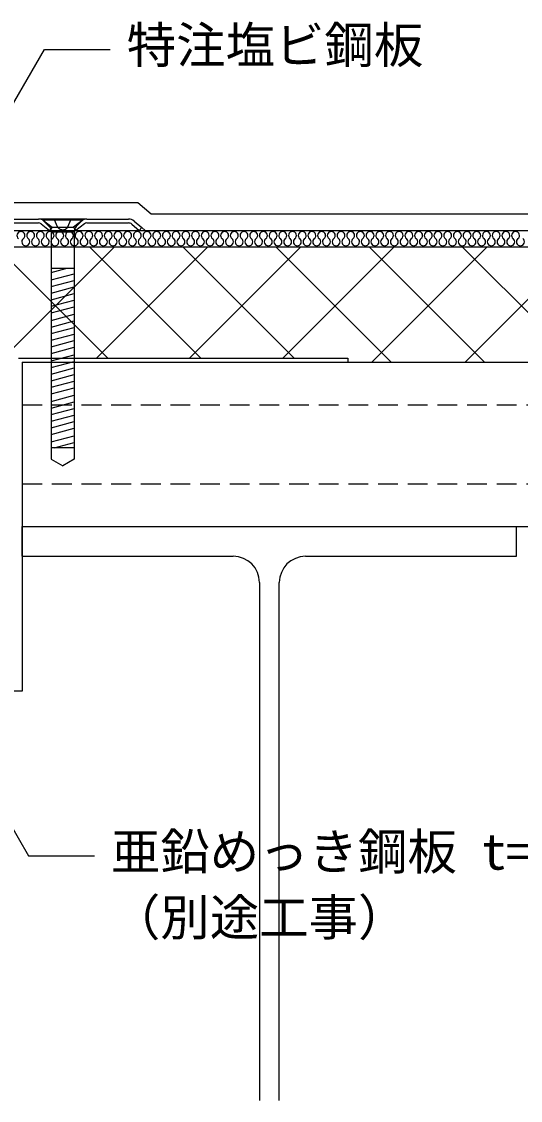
# Model space of a CAD drawing. Units: millimetres, scale not verified. Extents: x -665 to 665, y -465 to 450.
# Drawn here: x 243.4 to 394.8, y -227.7 to 100 of the extents above; entities that cross this region are included whole.
import ezdxf
from ezdxf.enums import TextEntityAlignment as Align

# ---------------------------------------------------------------- set-up
doc = ezdxf.new("R2010")
doc.units = ezdxf.units.MM
doc.header["$LTSCALE"] = 5
doc.linetypes.add('DASHED1', pattern=[1.8, 1.2, -0.6])
doc.linetypes.add('DASHED3', pattern=[4, 3, -1])
for name, color, linetype in [('0-1_線色１（水色）', 4, 'Continuous'), ('0-2_線色２（白）', 7, 'Continuous'), ('0-4_線色４（黄）', 2, 'Continuous'), ('0-5_金属', 7, 'Continuous'), ('0-6_鋼板・アングル', 2, 'Continuous'), ('0-7_ビス', 4, 'Continuous'), ('0-A_文字', 7, 'Continuous'), ('0-D_断熱・ハッチ', 4, 'Continuous')]:
    doc.layers.add(name, color=color, linetype=linetype)
doc.styles.add('ＭＳ ゴシック', font='')
doc.styles.get('ＭＳ ゴシック').set_extended_font_data('MS Gothic')

msp = doc.modelspace()

# ---------------------------------------------------------------- linework, layer by layer
at = {"layer": '0-1_線色１（水色）'}
for centre, start, end in [((243.196, 35.041), 307.52351, 232.47649), ((246.14, 35.041), 307.52351, 232.47649), ((249.084, 35.041), 307.52351, 232.47649), ((252.028, 35.041), 307.52351, 232.47649), ((254.972, 35.041), 307.52351, 232.47649), ((257.916, 35.041), 307.52351, 232.47649), ((260.86, 35.041), 307.52351, 232.47649), ((263.804, 35.041), 307.52351, 232.47649), ((266.748, 35.041), 307.52351, 232.47649), ((269.691, 35.041), 307.52351, 232.47649), ((272.635, 35.041), 307.52351, 232.47649), ((275.579, 35.041), 307.52351, 232.47649), ((278.523, 35.041), 307.52351, 232.47649), ((281.467, 35.041), 307.52351, 232.47649), ((284.411, 35.041), 307.52351, 232.47649), ((287.355, 35.041), 307.52351, 232.47649), ((290.299, 35.041), 307.52351, 232.47649), ((293.243, 35.041), 307.52351, 232.47649), ((296.187, 35.041), 307.52351, 232.47649), ((299.131, 35.041), 307.52351, 232.47649), ((302.075, 35.041), 307.52351, 232.47649), ((305.019, 35.041), 307.52351, 232.47649), ((307.962, 35.041), 307.52351, 232.47649), ((310.906, 35.041), 307.52351, 232.47649), ((313.85, 35.041), 307.52351, 232.47649), ((316.794, 35.041), 307.52351, 232.47649), ((319.738, 35.041), 307.52351, 232.47649), ((322.682, 35.041), 307.52351, 232.47649), ((325.626, 35.041), 307.52351, 232.47649), ((328.57, 35.041), 307.52351, 232.47649), ((331.514, 35.041), 307.52351, 232.47649), ((334.458, 35.041), 307.52351, 232.47649), ((337.402, 35.041), 307.52351, 232.47649), ((340.346, 35.041), 307.52351, 232.47649), ((343.289, 35.041), 307.52351, 232.47649), ((346.233, 35.041), 307.52351, 232.47649), ((349.177, 35.041), 307.52351, 232.47649), ((352.121, 35.041), 307.52351, 232.47649), ((355.065, 35.041), 307.52351, 232.47649), ((358.009, 35.041), 307.52351, 232.47649), ((360.953, 35.041), 307.52351, 232.47649), ((363.897, 35.041), 307.52351, 232.47649), ((366.841, 35.041), 307.52351, 232.47649), ((369.785, 35.041), 307.52351, 232.47649), ((372.729, 35.041), 307.52351, 232.47649), ((375.673, 35.041), 307.52351, 232.47649), ((378.617, 35.041), 307.52351, 232.47649), ((381.56, 35.041), 307.52351, 232.47649), ((384.504, 35.041), 307.52351, 232.47649), ((387.448, 35.041), 307.52351, 232.47649), ((390.392, 35.041), 307.52351, 232.47649), ((393.336, 35.041), 307.52351, 232.47649), ((244.668, 33.125), 127.52351, 52.47649), ((247.612, 33.125), 127.52351, 52.47649), ((250.556, 33.125), 127.52351, 52.47649), ((253.5, 33.125), 127.52351, 52.47649), ((256.444, 33.125), 127.52351, 52.47649), ((259.388, 33.125), 127.52351, 52.47649), ((262.332, 33.125), 127.52351, 52.47649), ((265.276, 33.125), 127.52351, 52.47649), ((268.22, 33.125), 127.52351, 52.47649), ((271.163, 33.125), 127.52351, 52.47649), ((274.107, 33.125), 127.52351, 52.47649), ((277.051, 33.125), 127.52351, 52.47649), ((279.995, 33.125), 127.52351, 52.47649), ((282.939, 33.125), 127.52351, 52.47649), ((285.883, 33.125), 127.52351, 52.47649), ((288.827, 33.125), 127.52351, 52.47649), ((291.771, 33.125), 127.52351, 52.47649), ((294.715, 33.125), 127.52351, 52.47649), ((297.659, 33.125), 127.52351, 52.47649), ((300.603, 33.125), 127.52351, 52.47649), ((303.547, 33.125), 127.52351, 52.47649), ((306.49, 33.125), 127.52351, 52.47649), ((309.434, 33.125), 127.52351, 52.47649), ((312.378, 33.125), 127.52351, 52.47649), ((315.322, 33.125), 127.52351, 52.47649), ((318.266, 33.125), 127.52351, 52.47649), ((321.21, 33.125), 127.52351, 52.47649), ((324.154, 33.125), 127.52351, 52.47649), ((327.098, 33.125), 127.52351, 52.47649), ((330.042, 33.125), 127.52351, 52.47649), ((332.986, 33.125), 127.52351, 52.47649), ((335.93, 33.125), 127.52351, 52.47649), ((338.874, 33.125), 127.52351, 52.47649), ((341.818, 33.125), 127.52351, 52.47649), ((344.761, 33.125), 127.52351, 52.47649), ((347.705, 33.125), 127.52351, 52.47649), ((350.649, 33.125), 127.52351, 52.47649), ((353.593, 33.125), 127.52351, 52.47649), ((356.537, 33.125), 127.52351, 52.47649), ((359.481, 33.125), 127.52351, 52.47649), ((362.425, 33.125), 127.52351, 52.47649), ((365.369, 33.125), 127.52351, 52.47649), ((368.313, 33.125), 127.52351, 52.47649), ((371.257, 33.125), 127.52351, 52.47649), ((374.201, 33.125), 127.52351, 52.47649), ((377.145, 33.125), 127.52351, 52.47649), ((380.088, 33.125), 127.52351, 52.47649), ((383.032, 33.125), 127.52351, 52.47649), ((385.976, 33.125), 127.52351, 52.47649), ((388.92, 33.125), 127.52351, 52.47649), ((391.864, 33.125), 127.52351, 52.47649), ((394.808, 33.125), 127.52351, 52.47649)]:
    msp.add_arc(centre, 1.208, start, end, dxfattribs=at)
at = {"layer": '0-2_線色２（白）'}
for p, q in [((202.413, 36.583), (447.882, 36.583)), ((279.879, 37.448), (280.894, 36.583)), ((207.413, 31.583), (447.882, 31.583))]:
    msp.add_line(p, q, dxfattribs=at)
at = {"layer": '0-4_線色４（黄）'}
for p, q in [((197.696, 45.034), (278.683, 45.034)), ((278.683, 45.034), (282.735, 41.583)), ((282.735, 41.583), (447.882, 41.583))]:
    msp.add_line(p, q, dxfattribs=at)
at = {"layer": '0-5_金属'}
for p, q in [((243.613, -3.417), (447.882, -3.417)), ((243.613, -3.417), (243.613, -53.417)), ((243.613, -53.417), (393.613, -53.417)), ((243.613, -62.417), (243.613, -53.417)), ((393.613, -62.417), (393.613, -53.417)), ((393.613, -53.417), (447.882, -53.417)), ((243.613, -62.417), (307.613, -62.417)), ((329.613, -62.417), (393.613, -62.417)), ((315.613, -70.417), (315.613, -227.716)), ((321.613, -227.716), (321.613, -70.417))]:
    msp.add_line(p, q, dxfattribs=at)
at = {"layer": '0-5_金属', "linetype": 'DASHED1'}
for p, q in [((243.613, -16.417), (447.882, -16.417)), ((243.613, -40.417), (447.882, -40.417))]:
    msp.add_line(p, q, dxfattribs=at)
at = {"layer": '0-5_金属'}
for centre, start, end in [((307.613, -70.417), 0, 90), ((329.613, -70.417), 90, 180)]:
    msp.add_arc(centre, 8, start, end, dxfattribs=at)
at = {"layer": '0-6_鋼板・アングル'}
for p, q in [((199.879, 40.034), (248.563, 40.034)), ((250.026, 39.537), (252.629, 37.534)), ((261.732, 39.537), (259.129, 37.534)), ((263.195, 40.034), (275.848, 40.034)), ((201.188, 38.834), (248.563, 38.834)), ((249.294, 38.585), (251.897, 36.583)), ((252.629, 37.534), (251.897, 36.583)), ((259.129, 37.534), (259.861, 36.583)), ((262.463, 38.585), (259.861, 36.583)), ((263.195, 38.834), (275.848, 38.834)), ((276.821, 38.476), (279.101, 36.534)), ((243.613, -3.417), (342.413, -3.417)), ((243.613, -3.417), (243.613, -103.417)), ((243.613, -103.417), (42.413, -103.417))]:
    msp.add_line(p, q, dxfattribs=at)
at = {"layer": '0-6_鋼板・アングル', "color": 4}
for p, q in [((263.195, 40.034), (248.563, 40.034)), ((251.897, 36.583), (259.861, 36.583)), ((252.629, 37.534), (259.129, 37.534))]:
    msp.add_line(p, q, dxfattribs=at)
at = {"layer": '0-6_鋼板・アングル'}
for points in [[(277.599, 39.39), (279.879, 37.448), (279.101, 36.534)], [(242.413, -2.217), (342.413, -2.217), (342.413, -3.417)]]:
    msp.add_lwpolyline(points, dxfattribs=at)
for centre, radius, start, end in [((248.563, 37.634), 2.4, 52.43141, 90), ((263.195, 37.634), 2.4, 90, 127.56859), ((275.848, 37.334), 2.7, 49.57392, 90), ((248.563, 37.634), 1.2, 52.43141, 90), ((263.195, 37.634), 1.2, 90, 127.56859), ((275.848, 37.334), 1.5, 49.57392, 90)]:
    msp.add_arc(centre, radius, start, end, dxfattribs=at)
at = {"layer": '0-7_ビス', "color": 7}
for p, q in [((249.879, 39.65), (249.879, 40.034)), ((261.879, 40.034), (249.879, 40.034)), ((261.879, 39.65), (249.879, 39.65)), ((251.793, 37.735), (249.879, 39.65)), ((259.965, 37.735), (261.879, 39.65)), ((261.879, 39.65), (261.879, 40.034)), ((252.379, 36.321), (252.379, -32.945)), ((259.379, 36.321), (259.379, -32.945)), ((259.379, 36.034), (252.379, 36.034)), ((259.379, 25.034), (252.379, 25.034)), ((259.379, -29.466), (252.379, -29.466)), ((252.379, -32.945), (255.879, -34.966)), ((259.379, -32.945), (255.879, -34.966))]:
    msp.add_line(p, q, dxfattribs=at)
at = {"layer": '0-7_ビス', "color": 7, "linetype": 'DASHED3'}
for p, q in [((254.411, 37.485), (253.329, 40.034)), ((257.346, 37.485), (258.429, 40.034))]:
    msp.add_line(p, q, dxfattribs=at)
at = {"layer": '0-7_ビス'}
for p, q in [((252.379, 23.835), (256.856, 25.034)), ((252.379, 21.528), (259.379, 23.404)), ((252.379, 19.528), (259.379, 21.404)), ((252.379, 17.528), (259.379, 19.404)), ((252.379, 15.528), (259.379, 17.404)), ((252.379, 13.528), (259.379, 15.404)), ((252.379, 11.528), (259.379, 13.404)), ((252.379, 9.222), (259.379, 11.098)), ((252.379, 7.222), (259.379, 9.098)), ((252.379, 5.222), (259.379, 7.098)), ((252.379, 3.222), (259.379, 5.098)), ((252.379, 1.222), (259.379, 3.098)), ((252.379, -0.778), (259.379, 1.098)), ((252.379, -3.084), (259.379, -1.208)), ((252.379, -5.084), (259.379, -3.208)), ((252.379, -7.084), (259.379, -5.208)), ((252.379, -9.084), (259.379, -7.208)), ((252.379, -11.084), (259.379, -9.208)), ((252.379, -13.084), (259.379, -11.208)), ((252.379, -15.39), (259.379, -13.515)), ((252.379, -17.39), (259.379, -15.515)), ((252.379, -19.39), (259.379, -17.515)), ((252.379, -21.39), (259.379, -19.515)), ((252.379, -23.39), (259.379, -21.515)), ((252.379, -25.39), (259.379, -23.515)), ((252.379, -27.697), (259.379, -25.821)), ((253.241, -29.466), (259.379, -27.821))]:
    msp.add_line(p, q, dxfattribs=at)
at = {"layer": '0-7_ビス', "color": 7}
for centre, start, end in [((250.379, 36.321), 0, 45), ((261.379, 36.321), 135, 180)]:
    msp.add_arc(centre, 2, start, end, dxfattribs=at)
at = {"layer": '0-7_ビス', "color": 7, "linetype": 'DASHED3'}
msp.add_arc((255.879, 38.595), 1.84, 217.11751, 322.88248, dxfattribs=at)
at = {"layer": '0-A_文字'}
for p, q in [((220.55, 40.034), (250.312, 91.583)), ((250.312, 91.583), (270.312, 91.583)), ((216.633, -103.417), (245.501, -153.417)), ((245.501, -153.417), (265.501, -153.417))]:
    msp.add_line(p, q, dxfattribs=at)
at = {"layer": '0-D_断熱・ハッチ'}
for p, q in [((207.413, -32.612), (271.608, 31.583)), ((235.754, 31.583), (269.554, -2.217)), ((264.039, 31.583), (297.839, -2.217)), ((266.092, -2.217), (299.892, 31.583)), ((292.323, 31.583), (326.123, -2.217)), ((294.377, -2.217), (328.177, 31.583)), ((320.607, 31.583), (355.607, -3.417)), ((322.661, -2.217), (356.461, 31.583)), ((348.891, 31.583), (383.891, -3.417)), ((349.745, -3.417), (384.745, 31.583)), ((377.176, 31.583), (412.176, -3.417)), ((378.029, -3.417), (413.029, 31.583))]:
    msp.add_line(p, q, dxfattribs=at)

# ---------------------------------------------------------------- texts
at = {"layer": '0-A_文字', "style": 'ＭＳ ゴシック'}
for s, p in [('特注塩ビ鋼板', (275.312, 84.083)), ('亜鉛めっき鋼板 t=1.2以上', (270.501, -160.917)), ('（別途工事）', (270.501, -180.917))]:
    msp.add_text(s, height=11, dxfattribs=at).set_placement(p, align=Align.BOTTOM_LEFT)

doc.saveas('drawing.dxf')
